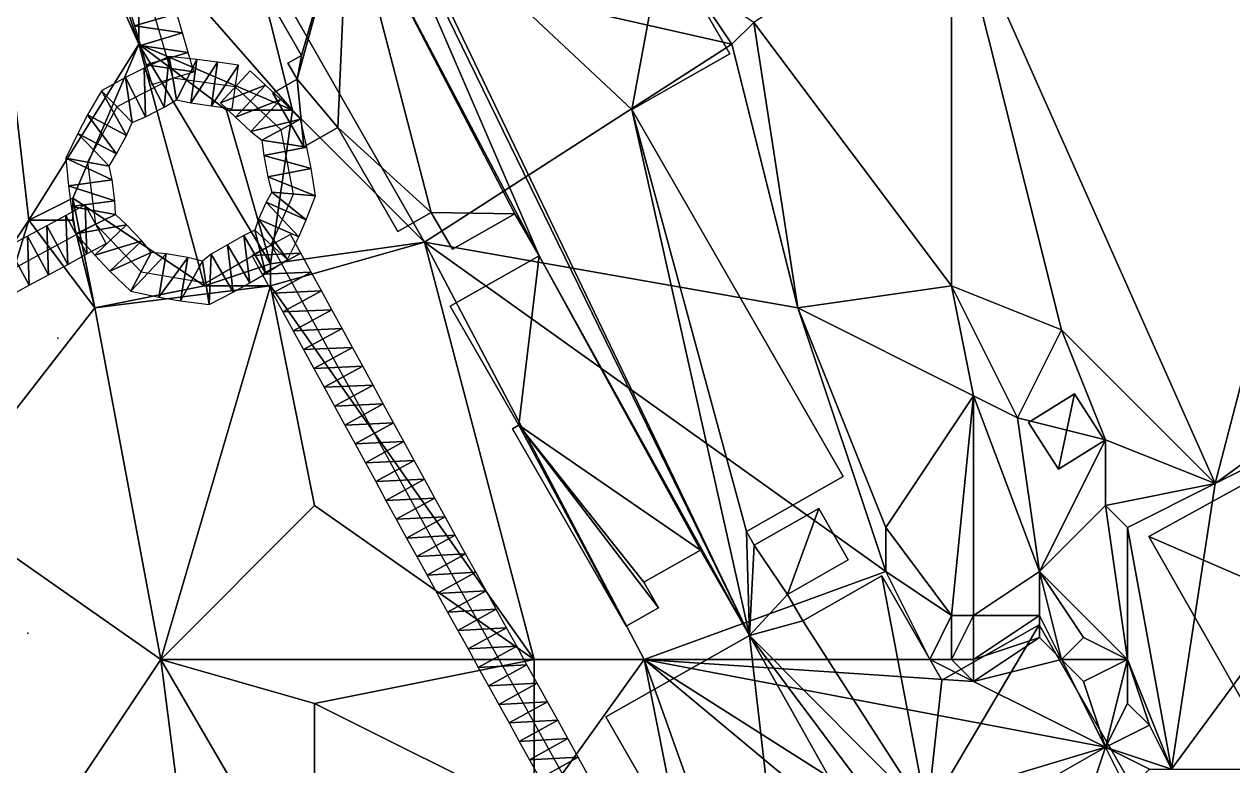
# Model space of a CAD drawing. Header units: metres. Extents: x -1103 to 901, y -902 to 905.
# Drawn here: x 579.6 to 689.6, y 326.3 to 393.8 of the extents above; entities that cross this region are included whole.
import ezdxf

# ---------------------------------------------------------------- set-up
doc = ezdxf.new("R2010")
doc.units = ezdxf.units.M
for name, color, linetype in [('OSM_BUILDING_FOOTPRINTS', 7, 'CONTINUOUS'), ('OSM_BUILDING_ROOFS', 1, 'CONTINUOUS'), ('OSM_BUILDING_WALLS', 8, 'CONTINUOUS'), ('OSM_ROAD_AXES', 2, 'CONTINUOUS'), ('OSM_ROAD_SURFACE', 9, 'CONTINUOUS'), ('OSM_TERRAIN', 3, 'CONTINUOUS'), ('OSM_TREES', 3, 'CONTINUOUS')]:
    doc.layers.add(name, color=color, linetype=linetype)

msp = doc.modelspace()

# ---------------------------------------------------------------- linework, layer by layer
at = {"layer": 'OSM_BUILDING_FOOTPRINTS'}
for points in [[(680.7, 323.99, 10.36), (671.97, 339.14, 10.36), (663.12, 334.11, 10.36), (657.64, 343.61, 10.36), (650.45, 339.52, 10.36), (649.07, 341.92, 10.36), (654.59, 345.07, 10.36), (651.9, 349.75, 10.36), (646.03, 346.41, 10.36), (645.32, 347.65, 10.36), (654.12, 352.64, 10.36), (634.89, 386.06, 10.36), (643.81, 391.13, 10.36), (637.76, 401.64, 10.36)], [(601.59, 396.59, 10.36), (604.82, 390.99, 10.36), (603.58, 390.28, 10.36), (604.42, 388.82, 10.36), (602.2, 387.55, 10.36), (605.02, 382.66, 10.36), (608.14, 384.43, 10.36), (613.59, 374.96, 10.36), (616.61, 376.69, 10.36), (618.55, 373.34, 10.36), (624.24, 376.58, 10.36), (626.44, 372.75, 10.36), (618.36, 368.16, 10.36), (624.61, 357.32, 10.36), (624.03, 357, 10.36), (634.38, 339.04, 10.36), (637.33, 340.71, 10.36), (635.99, 343.02, 10.36), (641.13, 345.94, 10.36), (645.6, 338.19, 10.36), (632.51, 330.76, 10.36), (649.94, 300.48, 10.36)]]:
    msp.add_polyline3d(points, dxfattribs=at)
for points in [[(711.33, 363.32, 9.52), (729.47, 326.62, 9.52), (702.61, 310.93, 9.52), (681.95, 347.19, 9.52), (711.33, 363.32, 9.52)], [(671.01, 357.57, 10.9), (675.19, 360.19, 10.9), (677.9, 355.93, 10.9), (673.73, 353.32, 10.9), (671.01, 357.57, 10.9)]]:
    msp.add_polyline3d(points, close=True, dxfattribs=at)
at = {"layer": 'OSM_BUILDING_ROOFS'}
for points in [[(608.84, 413.49, 20.36), (609.07, 405.75, 20.36), (626.44, 372.75, 20.36)], [(608.84, 413.49, 20.36), (626.44, 372.75, 20.36), (645.6, 338.19, 20.36)], [(645.6, 338.19, 20.36), (612.62, 406.93, 20.36), (608.84, 413.49, 20.36)], [(634.89, 386.06, 20.36), (637.76, 401.64, 20.36), (612.62, 406.93, 20.36)], [(645.6, 338.19, 20.36), (634.89, 386.06, 20.36), (612.62, 406.93, 20.36)], [(609.07, 405.75, 20.36), (601.59, 396.59, 20.36), (604.82, 390.99, 20.36)], [(609.07, 405.75, 20.36), (604.82, 390.99, 20.36), (604.42, 388.82, 20.36)], [(609.07, 405.75, 20.36), (604.42, 388.82, 20.36), (608.14, 384.43, 20.36)], [(609.07, 405.75, 20.36), (608.14, 384.43, 20.36), (616.61, 376.69, 20.36)], [(609.07, 405.75, 20.36), (616.61, 376.69, 20.36), (624.24, 376.58, 20.36)], [(609.07, 405.75, 20.36), (624.24, 376.58, 20.36), (626.44, 372.75, 20.36)], [(634.89, 386.06, 20.36), (643.81, 391.13, 20.36), (637.76, 401.64, 20.36)], [(604.82, 390.99, 20.36), (603.58, 390.28, 20.36), (604.42, 388.82, 20.36)], [(604.42, 388.82, 20.36), (602.2, 387.55, 20.36), (605.02, 382.66, 20.36)], [(604.42, 388.82, 20.36), (605.02, 382.66, 20.36), (608.14, 384.43, 20.36)], [(645.32, 347.65, 20.36), (654.12, 352.64, 20.36), (634.89, 386.06, 20.36)], [(645.6, 338.19, 20.36), (645.32, 347.65, 20.36), (634.89, 386.06, 20.36)], [(608.14, 384.43, 20.36), (613.59, 374.96, 20.36), (616.61, 376.69, 20.36)], [(616.61, 376.69, 20.36), (618.55, 373.34, 20.36), (624.24, 376.58, 20.36)], [(626.44, 372.75, 20.36), (618.36, 368.16, 20.36), (624.61, 357.32, 20.36)], [(626.44, 372.75, 20.36), (624.61, 357.32, 20.36), (641.13, 345.94, 20.36)], [(626.44, 372.75, 20.36), (641.13, 345.94, 20.36), (645.6, 338.19, 20.36)], [(729.47, 326.62, 19.52), (711.33, 363.32, 19.52), (681.95, 347.19, 19.52)], [(675.19, 360.19, 20.9), (671.01, 357.57, 20.9), (673.73, 353.32, 20.9)], [(675.19, 360.19, 20.9), (673.73, 353.32, 20.9), (677.9, 355.93, 20.9)], [(624.61, 357.32, 20.36), (624.03, 357, 20.36), (634.38, 339.04, 20.36)], [(624.61, 357.32, 20.36), (634.38, 339.04, 20.36), (637.33, 340.71, 20.36)], [(624.61, 357.32, 20.36), (637.33, 340.71, 20.36), (635.99, 343.02, 20.36)], [(624.61, 357.32, 20.36), (635.99, 343.02, 20.36), (641.13, 345.94, 20.36)], [(649.07, 341.92, 20.36), (651.9, 349.75, 20.36), (646.03, 346.41, 20.36)], [(649.07, 341.92, 20.36), (654.59, 345.07, 20.36), (651.9, 349.75, 20.36)], [(645.6, 338.19, 20.36), (646.03, 346.41, 20.36), (645.32, 347.65, 20.36)], [(729.47, 326.62, 19.52), (681.95, 347.19, 19.52), (702.61, 310.93, 19.52)], [(645.6, 338.19, 20.36), (649.07, 341.92, 20.36), (646.03, 346.41, 20.36)], [(661.76, 321.92, 20.36), (657.64, 343.61, 20.36), (650.45, 339.52, 20.36)], [(661.76, 321.92, 20.36), (663.12, 334.11, 20.36), (657.64, 343.61, 20.36)], [(645.6, 338.19, 20.36), (650.45, 339.52, 20.36), (649.07, 341.92, 20.36)], [(645.6, 338.19, 20.36), (661.76, 321.92, 20.36), (650.45, 339.52, 20.36)], [(661.76, 321.92, 20.36), (680.7, 323.99, 20.36), (671.97, 339.14, 20.36)], [(661.76, 321.92, 20.36), (671.97, 339.14, 20.36), (663.12, 334.11, 20.36)], [(645.6, 338.19, 20.36), (632.51, 330.76, 20.36), (649.94, 300.48, 20.36)], [(645.6, 338.19, 20.36), (649.94, 300.48, 20.36), (658.92, 314.47, 20.36)], [(645.6, 338.19, 20.36), (658.92, 314.47, 20.36), (658.95, 320.32, 20.36)], [(645.6, 338.19, 20.36), (658.95, 320.32, 20.36), (661.76, 321.92, 20.36)]]:
    msp.add_3dface(points, dxfattribs=at)
at = {"layer": 'OSM_BUILDING_WALLS'}
for points in [[(643.81, 391.13, 10.36), (637.76, 401.64, 10.36), (637.76, 401.64, 20.36)], [(643.81, 391.13, 10.36), (637.76, 401.64, 20.36), (643.81, 391.13, 20.36)], [(601.59, 396.59, 10.36), (604.82, 390.99, 10.36), (604.82, 390.99, 20.36)], [(601.59, 396.59, 10.36), (604.82, 390.99, 20.36), (601.59, 396.59, 20.36)], [(604.82, 390.99, 10.36), (603.58, 390.28, 10.36), (603.58, 390.28, 20.36)], [(604.82, 390.99, 10.36), (603.58, 390.28, 20.36), (604.82, 390.99, 20.36)], [(634.89, 386.06, 10.36), (643.81, 391.13, 10.36), (643.81, 391.13, 20.36)], [(634.89, 386.06, 10.36), (643.81, 391.13, 20.36), (634.89, 386.06, 20.36)], [(603.58, 390.28, 10.36), (604.42, 388.82, 10.36), (604.42, 388.82, 20.36)], [(603.58, 390.28, 10.36), (604.42, 388.82, 20.36), (603.58, 390.28, 20.36)], [(604.42, 388.82, 10.36), (602.2, 387.55, 10.36), (602.2, 387.55, 20.36)], [(604.42, 388.82, 10.36), (602.2, 387.55, 20.36), (604.42, 388.82, 20.36)], [(602.2, 387.55, 10.36), (605.02, 382.66, 10.36), (605.02, 382.66, 20.36)], [(602.2, 387.55, 10.36), (605.02, 382.66, 20.36), (602.2, 387.55, 20.36)], [(654.12, 352.64, 10.36), (634.89, 386.06, 10.36), (634.89, 386.06, 20.36)], [(654.12, 352.64, 10.36), (634.89, 386.06, 20.36), (654.12, 352.64, 20.36)], [(605.02, 382.66, 10.36), (608.14, 384.43, 10.36), (608.14, 384.43, 20.36)], [(605.02, 382.66, 10.36), (608.14, 384.43, 20.36), (605.02, 382.66, 20.36)], [(608.14, 384.43, 10.36), (613.59, 374.96, 10.36), (613.59, 374.96, 20.36)], [(608.14, 384.43, 10.36), (613.59, 374.96, 20.36), (608.14, 384.43, 20.36)], [(613.59, 374.96, 10.36), (616.61, 376.69, 10.36), (616.61, 376.69, 20.36)], [(613.59, 374.96, 10.36), (616.61, 376.69, 20.36), (613.59, 374.96, 20.36)], [(616.61, 376.69, 10.36), (618.55, 373.34, 10.36), (618.55, 373.34, 20.36)], [(616.61, 376.69, 10.36), (618.55, 373.34, 20.36), (616.61, 376.69, 20.36)], [(618.55, 373.34, 10.36), (624.24, 376.58, 10.36), (624.24, 376.58, 20.36)], [(618.55, 373.34, 10.36), (624.24, 376.58, 20.36), (618.55, 373.34, 20.36)], [(624.24, 376.58, 10.36), (626.44, 372.75, 10.36), (626.44, 372.75, 20.36)], [(624.24, 376.58, 10.36), (626.44, 372.75, 20.36), (624.24, 376.58, 20.36)], [(626.44, 372.75, 10.36), (618.36, 368.16, 10.36), (618.36, 368.16, 20.36)], [(626.44, 372.75, 10.36), (618.36, 368.16, 20.36), (626.44, 372.75, 20.36)], [(618.36, 368.16, 10.36), (624.61, 357.32, 10.36), (624.61, 357.32, 20.36)], [(618.36, 368.16, 10.36), (624.61, 357.32, 20.36), (618.36, 368.16, 20.36)], [(711.33, 363.32, 9.52), (681.95, 347.19, 9.52), (681.95, 347.19, 19.52)], [(711.33, 363.32, 9.52), (681.95, 347.19, 19.52), (711.33, 363.32, 19.52)], [(675.19, 360.19, 10.9), (671.01, 357.57, 10.9), (671.01, 357.57, 20.9)], [(675.19, 360.19, 10.9), (671.01, 357.57, 20.9), (675.19, 360.19, 20.9)], [(677.9, 355.93, 10.9), (675.19, 360.19, 10.9), (675.19, 360.19, 20.9)], [(677.9, 355.93, 10.9), (675.19, 360.19, 20.9), (677.9, 355.93, 20.9)], [(624.61, 357.32, 10.36), (624.03, 357, 10.36), (624.03, 357, 20.36)], [(624.61, 357.32, 10.36), (624.03, 357, 20.36), (624.61, 357.32, 20.36)], [(624.03, 357, 10.36), (634.38, 339.04, 10.36), (634.38, 339.04, 20.36)], [(624.03, 357, 10.36), (634.38, 339.04, 20.36), (624.03, 357, 20.36)], [(671.01, 357.57, 10.9), (673.73, 353.32, 10.9), (673.73, 353.32, 20.9)], [(671.01, 357.57, 10.9), (673.73, 353.32, 20.9), (671.01, 357.57, 20.9)], [(673.73, 353.32, 10.9), (677.9, 355.93, 10.9), (677.9, 355.93, 20.9)], [(673.73, 353.32, 10.9), (677.9, 355.93, 20.9), (673.73, 353.32, 20.9)], [(645.32, 347.65, 10.36), (654.12, 352.64, 10.36), (654.12, 352.64, 20.36)], [(645.32, 347.65, 10.36), (654.12, 352.64, 20.36), (645.32, 347.65, 20.36)], [(651.9, 349.75, 10.36), (646.03, 346.41, 10.36), (646.03, 346.41, 20.36)], [(651.9, 349.75, 10.36), (646.03, 346.41, 20.36), (651.9, 349.75, 20.36)], [(654.59, 345.07, 10.36), (651.9, 349.75, 10.36), (651.9, 349.75, 20.36)], [(654.59, 345.07, 10.36), (651.9, 349.75, 20.36), (654.59, 345.07, 20.36)], [(646.03, 346.41, 10.36), (645.32, 347.65, 10.36), (645.32, 347.65, 20.36)], [(646.03, 346.41, 10.36), (645.32, 347.65, 20.36), (646.03, 346.41, 20.36)], [(681.95, 347.19, 9.52), (702.61, 310.93, 9.52), (702.61, 310.93, 19.52)], [(681.95, 347.19, 9.52), (702.61, 310.93, 19.52), (681.95, 347.19, 19.52)], [(635.99, 343.02, 10.36), (641.13, 345.94, 10.36), (641.13, 345.94, 20.36)], [(635.99, 343.02, 10.36), (641.13, 345.94, 20.36), (635.99, 343.02, 20.36)], [(641.13, 345.94, 10.36), (645.6, 338.19, 10.36), (645.6, 338.19, 20.36)], [(641.13, 345.94, 10.36), (645.6, 338.19, 20.36), (641.13, 345.94, 20.36)], [(649.07, 341.92, 10.36), (654.59, 345.07, 10.36), (654.59, 345.07, 20.36)], [(649.07, 341.92, 10.36), (654.59, 345.07, 20.36), (649.07, 341.92, 20.36)], [(657.64, 343.61, 10.36), (650.45, 339.52, 10.36), (650.45, 339.52, 20.36)], [(657.64, 343.61, 10.36), (650.45, 339.52, 20.36), (657.64, 343.61, 20.36)], [(663.12, 334.11, 10.36), (657.64, 343.61, 10.36), (657.64, 343.61, 20.36)], [(663.12, 334.11, 10.36), (657.64, 343.61, 20.36), (663.12, 334.11, 20.36)], [(637.33, 340.71, 10.36), (635.99, 343.02, 10.36), (635.99, 343.02, 20.36)], [(637.33, 340.71, 10.36), (635.99, 343.02, 20.36), (637.33, 340.71, 20.36)], [(650.45, 339.52, 10.36), (649.07, 341.92, 10.36), (649.07, 341.92, 20.36)], [(650.45, 339.52, 10.36), (649.07, 341.92, 20.36), (650.45, 339.52, 20.36)], [(634.38, 339.04, 10.36), (637.33, 340.71, 10.36), (637.33, 340.71, 20.36)], [(634.38, 339.04, 10.36), (637.33, 340.71, 20.36), (634.38, 339.04, 20.36)], [(671.97, 339.14, 10.36), (663.12, 334.11, 10.36), (663.12, 334.11, 20.36)], [(671.97, 339.14, 10.36), (663.12, 334.11, 20.36), (671.97, 339.14, 20.36)], [(680.7, 323.99, 10.36), (671.97, 339.14, 10.36), (671.97, 339.14, 20.36)], [(680.7, 323.99, 10.36), (671.97, 339.14, 20.36), (680.7, 323.99, 20.36)], [(645.6, 338.19, 10.36), (632.51, 330.76, 10.36), (632.51, 330.76, 20.36)], [(645.6, 338.19, 10.36), (632.51, 330.76, 20.36), (645.6, 338.19, 20.36)], [(632.51, 330.76, 10.36), (649.94, 300.48, 10.36), (649.94, 300.48, 20.36)], [(632.51, 330.76, 10.36), (649.94, 300.48, 20.36), (632.51, 330.76, 20.36)]]:
    msp.add_3dface(points, dxfattribs=at)
at = {"layer": 'OSM_ROAD_AXES'}
for points in [[(523.06, 574.62, 11.42), (517.33, 569.72, 12.22), (512.21, 565.53, 12.91), (505.08, 560.08, 13.86), (512.2, 544.56, 16.34), (512.65, 540.67, 16.76), (522.45, 518.7, 17.38), (531.62, 501.79, 16.94), (545.71, 477.35, 16.68), (553.72, 465.09, 16.82), (563.9, 450.77, 16.86), (582.48, 419, 16.12), (588.42, 404.86, 15.35), (593.11, 388.92, 15)], [(598.79, 388.12, 14.92), (593.11, 388.92, 15), (588.01, 386.32, 15.36), (585.33, 381.27, 15.7), (586.08, 375.62, 15.91), (590.21, 371.29, 15.92), (596.12, 370.29, 15.71), (602.07, 373.74, 15.28), (604.1, 378.36, 15.08), (602.97, 384.22, 14.92), (598.79, 388.12, 14.92)], [(434.94, 293.85, 11.73), (439.05, 295.87, 11.47), (586.08, 375.62, 15.91)], [(602.07, 373.74, 15.28), (616.14, 348.01, 15.08), (629.18, 324.46, 14.82), (643.85, 302.36, 13.57), (654.44, 277.42, 12.8), (657.52, 253.39, 13.22), (657.22, 211.86, 13.96), (658.38, 195.49, 13.89), (657.41, 170.66, 13.2)]]:
    msp.add_polyline3d(points, dxfattribs=at)
at = {"layer": 'OSM_ROAD_SURFACE'}
for points in [[(589.11, 395.44, 15.19), (589.63, 393.67, 15.13), (593.47, 394.8, 15.12)], [(589.63, 393.67, 15.13), (593.99, 393.03, 15.09), (593.47, 394.8, 15.12)], [(589.63, 393.67, 15.13), (590.15, 391.89, 15.08), (593.99, 393.03, 15.09)], [(590.15, 391.89, 15.08), (594.51, 391.26, 15.05), (593.99, 393.03, 15.09)], [(590.15, 391.89, 15.08), (590.67, 390.12, 15.13), (594.51, 391.26, 15.05)], [(592.78, 390.89, 15.05), (590.5, 389.84, 15.15), (592.32, 386.27, 15.22)], [(590.67, 390.12, 15.13), (595.03, 389.49, 15.01), (594.51, 391.26, 15.05)], [(592.78, 390.89, 15.05), (592.32, 386.27, 15.22), (593.44, 386.95, 15.13)], [(595.28, 390.63, 15.04), (592.78, 390.89, 15.05), (593.44, 386.95, 15.13)], [(595.28, 390.63, 15.04), (593.44, 386.95, 15.13), (594.73, 386.67, 15.06)], [(597.18, 390.37, 15.03), (595.28, 390.63, 15.04), (594.73, 386.67, 15.06)], [(590.5, 389.84, 15.15), (588.8, 388.97, 15.26), (590.62, 385.4, 15.34)], [(590.5, 389.84, 15.15), (590.62, 385.4, 15.34), (592.32, 386.27, 15.22)], [(590.67, 390.12, 15.13), (591.2, 388.35, 15.19), (595.03, 389.49, 15.01)], [(597.18, 390.37, 15.03), (594.73, 386.67, 15.06), (596.62, 386.41, 14.96)], [(599.07, 390.1, 15.01), (597.18, 390.37, 15.03), (596.62, 386.41, 14.96)], [(599.07, 390.1, 15.01), (596.62, 386.41, 14.96), (598.52, 386.14, 14.9)], [(601.55, 388.28, 14.97), (600.16, 389.58, 15), (597.43, 386.66, 14.91)], [(588.8, 388.97, 15.26), (586.61, 387.75, 15.54), (589.41, 384.89, 15.41)], [(588.8, 388.97, 15.26), (589.41, 384.89, 15.41), (590.62, 385.4, 15.34)], [(586.61, 387.75, 15.54), (585.35, 385.57, 15.71), (588.88, 383.7, 15.49)], [(586.61, 387.75, 15.54), (588.88, 383.7, 15.49), (589.41, 384.89, 15.41)], [(601.55, 388.28, 14.97), (597.43, 386.66, 14.91), (598.82, 385.36, 14.91)], [(602.95, 386.98, 14.94), (601.55, 388.28, 14.97), (598.82, 385.36, 14.91)], [(602.95, 386.98, 14.94), (598.82, 385.36, 14.91), (600.22, 384.06, 14.96)], [(604.73, 385.17, 14.91), (602.95, 386.98, 14.94), (600.22, 384.06, 14.96)], [(585.35, 385.57, 15.71), (584.46, 383.89, 15.84), (587.99, 382.02, 15.6)], [(585.35, 385.57, 15.71), (587.99, 382.02, 15.6), (588.88, 383.7, 15.49)], [(604.73, 385.17, 14.91), (600.22, 384.06, 14.96), (601.22, 383.26, 15)], [(605.31, 382.64, 14.97), (604.73, 385.17, 14.91), (601.22, 383.26, 15)], [(584.46, 383.89, 15.84), (583.36, 381.62, 15.99), (587.3, 380.91, 15.67)], [(584.46, 383.89, 15.84), (587.3, 380.91, 15.67), (587.99, 382.02, 15.6)], [(605.31, 382.64, 14.97), (601.22, 383.26, 15), (601.38, 381.89, 15.04)], [(605.69, 380.69, 15.01), (605.31, 382.64, 14.97), (601.38, 381.89, 15.04)], [(605.69, 380.69, 15.01), (601.38, 381.89, 15.04), (601.76, 379.93, 15.11)], [(583.36, 381.62, 15.99), (583.6, 379.12, 15.98), (587.57, 379.65, 15.72)], [(583.36, 381.62, 15.99), (587.57, 379.65, 15.72), (587.3, 380.91, 15.67)], [(606.09, 378.19, 15.07), (605.69, 380.69, 15.01), (601.76, 379.93, 15.11)], [(583.6, 379.12, 15.98), (587.82, 377.76, 15.79), (587.57, 379.65, 15.72)], [(606.09, 378.19, 15.07), (601.76, 379.93, 15.11), (602.11, 378.53, 15.16)], [(583.6, 379.12, 15.98), (583.85, 377.24, 16.1), (587.82, 377.76, 15.79)], [(605.25, 376.01, 15.16), (602.11, 378.53, 15.16), (601.59, 377.62, 15.19)], [(605.25, 376.01, 15.16), (606.09, 378.19, 15.07), (602.11, 378.53, 15.16)], [(583.85, 377.24, 16.1), (587.88, 376.49, 15.84), (587.82, 377.76, 15.79)], [(604.58, 374.47, 15.23), (601.59, 377.62, 15.19), (600.91, 376.08, 15.24)], [(604.58, 374.47, 15.23), (605.25, 376.01, 15.16), (601.59, 377.62, 15.19)], [(583.54, 371.96, 16.37), (583.38, 376.42, 16.28), (581.63, 375.48, 16.42)], [(585.29, 372.91, 16.12), (585.13, 377.37, 15.92), (583.38, 376.42, 16.28)], [(583.54, 371.96, 16.37), (585.29, 372.91, 16.12), (583.38, 376.42, 16.28)], [(583.85, 377.24, 16.1), (584.29, 374.74, 16.34), (587.88, 376.49, 15.84)], [(584.29, 374.74, 16.34), (588.9, 375.55, 15.84), (587.88, 376.49, 15.84)], [(585.29, 372.91, 16.12), (587.04, 373.86, 15.99), (585.13, 377.37, 15.92)], [(581.79, 371.01, 16.51), (581.63, 375.48, 16.42), (579.88, 374.53, 16.52)], [(581.79, 371.01, 16.51), (583.54, 371.96, 16.37), (581.63, 375.48, 16.42)], [(584.29, 374.74, 16.34), (586.01, 372.79, 16.09), (588.9, 375.55, 15.84)], [(586.01, 372.79, 16.09), (590.28, 374.11, 15.84), (588.9, 375.55, 15.84)], [(603.55, 372.4, 15.32), (600.91, 376.08, 15.24), (600.58, 375.07, 15.31)], [(603.55, 372.4, 15.32), (604.58, 374.47, 15.23), (600.91, 376.08, 15.24)], [(580.03, 370.06, 16.67), (579.88, 374.53, 16.52), (578.13, 373.58, 16.64)], [(580.03, 370.06, 16.67), (581.79, 371.01, 16.51), (579.88, 374.53, 16.52)], [(586.01, 372.79, 16.09), (587.38, 371.35, 16.1), (590.28, 374.11, 15.84)], [(587.38, 371.35, 16.1), (591.14, 373.06, 15.85), (590.28, 374.11, 15.84)], [(600.1, 370.28, 15.39), (599.58, 374.6, 15.39), (598.09, 373.74, 15.5)], [(601.58, 371.14, 15.34), (600.58, 375.07, 15.31), (599.58, 374.6, 15.39)], [(600.1, 370.28, 15.39), (601.58, 371.14, 15.34), (599.58, 374.6, 15.39)], [(600.31, 372.77, 15.44), (604.76, 372.98, 15.26), (603.82, 374.69, 15.25)], [(601.58, 371.14, 15.34), (603.55, 372.4, 15.32), (600.58, 375.07, 15.31)], [(578.28, 369.11, 16.83), (580.03, 370.06, 16.67), (578.13, 373.58, 16.64)], [(587.38, 371.35, 16.1), (589.27, 369.52, 16.1), (591.14, 373.06, 15.85)], [(589.27, 369.52, 16.1), (592.51, 372.93, 15.8), (591.14, 373.06, 15.85)], [(598.61, 369.42, 15.41), (598.09, 373.74, 15.5), (596.6, 372.88, 15.62)], [(598.61, 369.42, 15.41), (600.1, 370.28, 15.39), (598.09, 373.74, 15.5)], [(600.31, 372.77, 15.44), (601.25, 371.06, 15.36), (604.76, 372.98, 15.26)], [(601.25, 371.06, 15.36), (605.7, 371.26, 15.11), (604.76, 372.98, 15.26)], [(589.27, 369.52, 16.1), (591.84, 368.98, 15.96), (592.51, 372.93, 15.8)], [(591.84, 368.98, 15.96), (594.48, 372.59, 15.73), (592.51, 372.93, 15.8)], [(591.84, 368.98, 15.96), (593.81, 368.65, 15.76), (594.48, 372.59, 15.73)], [(593.81, 368.65, 15.76), (595.82, 372.26, 15.68), (594.48, 372.59, 15.73)], [(593.81, 368.65, 15.76), (596.42, 368.31, 15.58), (595.82, 372.26, 15.68)], [(596.42, 368.31, 15.58), (596.6, 372.88, 15.62), (595.82, 372.26, 15.68)], [(596.42, 368.31, 15.58), (598.61, 369.42, 15.41), (596.6, 372.88, 15.62)], [(601.25, 371.06, 15.36), (602.19, 369.35, 15.17), (605.7, 371.26, 15.11)], [(602.19, 369.35, 15.17), (606.64, 369.55, 15.09), (605.7, 371.26, 15.11)], [(602.19, 369.35, 15.17), (603.13, 367.63, 15.17), (606.64, 369.55, 15.09)], [(603.13, 367.63, 15.17), (607.57, 367.84, 15.09), (606.64, 369.55, 15.09)], [(603.13, 367.63, 15.17), (604.07, 365.92, 15.17), (607.57, 367.84, 15.09)], [(604.07, 365.92, 15.17), (608.51, 366.12, 15.09), (607.57, 367.84, 15.09)], [(604.07, 365.92, 15.17), (605, 364.2, 15.16), (608.51, 366.12, 15.09)], [(605, 364.2, 15.16), (609.45, 364.41, 15.09), (608.51, 366.12, 15.09)], [(605, 364.2, 15.16), (605.94, 362.49, 15.16), (609.45, 364.41, 15.09)], [(605.94, 362.49, 15.16), (610.39, 362.69, 15.09), (609.45, 364.41, 15.09)], [(605.94, 362.49, 15.16), (606.88, 360.77, 15.16), (610.39, 362.69, 15.09)], [(606.88, 360.77, 15.16), (611.33, 360.98, 15.1), (610.39, 362.69, 15.09)], [(606.88, 360.77, 15.16), (607.82, 359.06, 15.16), (611.33, 360.98, 15.1)], [(607.82, 359.06, 15.16), (612.26, 359.26, 15.1), (611.33, 360.98, 15.1)], [(607.82, 359.06, 15.16), (608.75, 357.34, 15.15), (612.26, 359.26, 15.1)], [(608.75, 357.34, 15.15), (613.2, 357.55, 15.1), (612.26, 359.26, 15.1)], [(608.75, 357.34, 15.15), (609.69, 355.63, 15.15), (613.2, 357.55, 15.1)], [(609.69, 355.63, 15.15), (614.14, 355.83, 15.1), (613.2, 357.55, 15.1)], [(609.69, 355.63, 15.15), (610.63, 353.91, 15.15), (614.14, 355.83, 15.1)], [(610.63, 353.91, 15.15), (615.08, 354.12, 15.1), (614.14, 355.83, 15.1)], [(610.63, 353.91, 15.15), (611.57, 352.2, 15.15), (615.08, 354.12, 15.1)], [(611.57, 352.2, 15.15), (616.02, 352.4, 15.11), (615.08, 354.12, 15.1)], [(611.57, 352.2, 15.15), (612.51, 350.48, 15.14), (616.02, 352.4, 15.11)], [(612.51, 350.48, 15.14), (616.96, 350.69, 15.11), (616.02, 352.4, 15.11)], [(612.51, 350.48, 15.14), (613.45, 348.77, 15.14), (616.96, 350.69, 15.11)], [(613.45, 348.77, 15.14), (617.89, 348.98, 15.11), (616.96, 350.69, 15.11)], [(613.45, 348.77, 15.14), (614.39, 347.05, 15.14), (617.89, 348.98, 15.11)], [(614.39, 347.05, 15.14), (618.82, 347.3, 15.11), (617.89, 348.98, 15.11)], [(614.39, 347.05, 15.14), (615.32, 345.36, 15.13), (618.82, 347.3, 15.11)], [(615.32, 345.36, 15.13), (619.75, 345.62, 15.11), (618.82, 347.3, 15.11)], [(615.32, 345.36, 15.13), (616.25, 343.68, 15.13), (619.75, 345.62, 15.11)], [(616.25, 343.68, 15.13), (620.68, 343.93, 15.12), (619.75, 345.62, 15.11)], [(616.25, 343.68, 15.13), (617.18, 342, 15.14), (620.68, 343.93, 15.12)], [(617.18, 342, 15.14), (621.62, 342.25, 15.12), (620.68, 343.93, 15.12)], [(617.18, 342, 15.14), (618.12, 340.31, 15.17), (621.62, 342.25, 15.12)], [(618.12, 340.31, 15.17), (622.55, 340.57, 15.12), (621.62, 342.25, 15.12)], [(618.12, 340.31, 15.17), (619.05, 338.63, 15.2), (622.55, 340.57, 15.12)], [(619.05, 338.63, 15.2), (623.48, 338.88, 15.11), (622.55, 340.57, 15.12)], [(619.05, 338.63, 15.2), (619.98, 336.95, 15.24), (623.48, 338.88, 15.11)], [(619.98, 336.95, 15.24), (624.41, 337.2, 15.11), (623.48, 338.88, 15.11)], [(619.98, 336.95, 15.24), (620.91, 335.26, 15.3), (624.41, 337.2, 15.11)], [(620.91, 335.26, 15.3), (625.34, 335.52, 15.13), (624.41, 337.2, 15.11)], [(620.91, 335.26, 15.3), (621.84, 333.58, 15.27), (625.34, 335.52, 15.13)], [(621.84, 333.58, 15.27), (626.27, 333.84, 15.07), (625.34, 335.52, 15.13)], [(621.84, 333.58, 15.27), (622.77, 331.9, 15.21), (626.27, 333.84, 15.07)], [(622.77, 331.9, 15.21), (627.21, 332.15, 15.01), (626.27, 333.84, 15.07)], [(622.77, 331.9, 15.21), (623.71, 330.22, 15.15), (627.21, 332.15, 15.01)], [(623.71, 330.22, 15.15), (628.14, 330.47, 14.95), (627.21, 332.15, 15.01)], [(623.71, 330.22, 15.15), (624.64, 328.54, 15.1), (628.14, 330.47, 14.95)], [(624.64, 328.54, 15.1), (629.07, 328.79, 14.89), (628.14, 330.47, 14.95)], [(624.64, 328.54, 15.1), (625.57, 326.85, 15.04), (629.07, 328.79, 14.89)], [(625.57, 326.85, 15.04), (630, 327.11, 14.84), (629.07, 328.79, 14.89)], [(625.57, 326.85, 15.04), (626.5, 325.17, 14.98), (630, 327.11, 14.84)], [(626.5, 325.17, 14.98), (630.89, 325.49, 14.81), (630, 327.11, 14.84)]]:
    msp.add_3dface(points, dxfattribs=at)
at = {"layer": 'OSM_TERRAIN'}
for points in [[(580, 376, 16.41), (574, 428, 16.77), (572, 364, 17.18)], [(580, 376, 16.41), (590, 392, 15.03), (574, 428, 16.77)], [(590, 392, 15.03), (584, 410, 15.63), (574, 428, 16.77)], [(590, 392, 15.03), (590, 402, 15.22), (584, 410, 15.63)], [(664, 370, 13.89), (664, 406, 12.95), (646, 394, 13.85)], [(674, 366, 12.93), (688, 352, 11.64), (664, 406, 12.95)], [(674, 366, 12.93), (664, 406, 12.95), (664, 370, 13.89)], [(688, 352, 11.64), (702, 406, 10.99), (664, 406, 12.95)], [(688, 352, 11.64), (710, 368, 11.05), (702, 406, 10.99)], [(590, 392, 15.03), (604, 386, 14.87), (590, 402, 15.22)], [(604, 386, 14.87), (600, 402, 14.6), (590, 402, 15.22)], [(616, 374, 14.79), (600, 402, 14.6), (604, 386, 14.87)], [(616, 374, 14.79), (644, 392, 14.5), (600, 402, 14.6)], [(600, 402, 14.6), (644, 392, 14.5), (640, 398, 14.58)], [(644, 392, 14.5), (646, 394, 13.85), (640, 398, 14.58)], [(644, 392, 14.5), (650, 368, 14.72), (646, 394, 13.85)], [(664, 370, 13.89), (646, 394, 13.85), (650, 368, 14.72)], [(584, 378, 15.89), (590, 392, 15.03), (580, 376, 16.41)], [(584, 378, 15.89), (596, 370, 15.73), (590, 392, 15.03)], [(596, 370, 15.73), (602, 372, 15.34), (590, 392, 15.03)], [(590, 392, 15.03), (602, 372, 15.34), (598, 386, 14.84)], [(598, 386, 14.84), (604, 386, 14.87), (590, 392, 15.03)], [(616, 374, 14.79), (650, 368, 14.72), (644, 392, 14.5)], [(602, 372, 15.34), (604, 386, 14.87), (598, 386, 14.84)], [(602, 372, 15.34), (616, 374, 14.79), (604, 386, 14.87)], [(584, 376, 16.3), (584, 378, 15.89), (580, 376, 16.41)], [(586, 368, 16.27), (596, 370, 15.73), (584, 378, 15.89)], [(586, 368, 16.27), (584, 378, 15.89), (584, 376, 16.3)], [(572, 350, 17.91), (586, 368, 16.27), (580, 376, 16.41)], [(572, 350, 17.91), (580, 376, 16.41), (572, 364, 17.18)], [(580, 376, 16.41), (586, 368, 16.27), (584, 376, 16.3)], [(626, 336, 15.06), (616, 374, 14.79), (602, 370, 15.12)], [(602, 372, 15.34), (602, 370, 15.12), (616, 374, 14.79)], [(626, 336, 15.06), (636, 336, 14.58), (616, 374, 14.79)], [(636, 336, 14.58), (658, 344, 14.52), (616, 374, 14.79)], [(616, 374, 14.79), (658, 344, 14.52), (650, 368, 14.72)], [(596, 370, 15.73), (602, 370, 15.12), (602, 372, 15.34)], [(592, 336, 15.99), (602, 370, 15.12), (586, 368, 16.27)], [(586, 368, 16.27), (602, 370, 15.12), (596, 370, 15.73)], [(592, 336, 15.99), (606, 350, 15.11), (602, 370, 15.12)], [(606, 350, 15.11), (626, 336, 15.06), (602, 370, 15.12)], [(666, 360, 13.75), (664, 370, 13.89), (650, 368, 14.72)], [(666, 360, 13.75), (670, 358, 13.06), (664, 370, 13.89)], [(670, 358, 13.06), (674, 366, 12.93), (664, 370, 13.89)], [(572, 350, 17.91), (592, 336, 15.99), (586, 368, 16.27)], [(658, 344, 14.52), (658, 348, 14.13), (650, 368, 14.72)], [(658, 348, 14.13), (666, 360, 13.75), (650, 368, 14.72)], [(688, 352, 11.64), (712, 364, 11.49), (710, 368, 11.05)], [(670, 358, 13.06), (678, 356, 12.93), (674, 366, 12.93)], [(678, 356, 12.93), (688, 352, 11.64), (674, 366, 12.93)], [(684, 326, 11.74), (728, 326, 11.59), (712, 364, 11.49)], [(684, 326, 11.74), (712, 364, 11.49), (688, 352, 11.64)], [(664, 340, 13.47), (666, 360, 13.75), (658, 348, 14.13)], [(666, 340, 13.34), (666, 360, 13.75), (664, 340, 13.47)], [(666, 340, 13.34), (672, 344, 12.92), (666, 360, 13.75)], [(672, 344, 12.92), (670, 358, 13.06), (666, 360, 13.75)], [(672, 344, 12.92), (678, 356, 12.93), (670, 358, 13.06)], [(672, 344, 12.92), (678, 350, 12.49), (678, 356, 12.93)], [(678, 350, 12.49), (688, 352, 11.64), (678, 356, 12.93)], [(680, 348, 11.95), (688, 352, 11.64), (678, 350, 12.49)], [(680, 348, 11.95), (684, 326, 11.74), (688, 352, 11.64)], [(572, 306, 17.54), (592, 336, 15.99), (572, 350, 17.91)], [(592, 336, 15.99), (626, 336, 15.06), (606, 350, 15.11)], [(672, 344, 12.92), (680, 336, 12.18), (678, 350, 12.49)], [(680, 336, 12.18), (680, 348, 11.95), (678, 350, 12.49)], [(658, 344, 14.52), (664, 340, 13.47), (658, 348, 14.13)], [(680, 336, 12.18), (684, 326, 11.74), (680, 348, 11.95)], [(662, 336, 14.61), (658, 344, 14.52), (636, 336, 14.58)], [(658, 344, 14.52), (662, 336, 14.61), (664, 340, 13.47)], [(666, 340, 13.34), (672, 340, 14.22), (672, 344, 12.92)], [(674, 336, 14.51), (676, 338, 13.04), (672, 344, 12.92)], [(676, 338, 13.04), (680, 336, 12.18), (672, 344, 12.92)], [(672, 340, 14.22), (674, 336, 14.51), (672, 344, 12.92)], [(662, 336, 14.61), (664, 336, 14.18), (664, 340, 13.47)], [(664, 336, 14.18), (666, 340, 13.34), (664, 340, 13.47)], [(664, 336, 14.18), (666, 336, 14.53), (666, 340, 13.34)], [(666, 336, 14.53), (672, 340, 14.22), (666, 340, 13.34)], [(666, 336, 14.53), (672, 338, 14.61), (672, 340, 14.22)], [(672, 338, 14.61), (674, 336, 14.51), (672, 340, 14.22)], [(666, 334, 14.61), (674, 336, 14.51), (672, 338, 14.61)], [(666, 334, 14.61), (672, 338, 14.61), (666, 336, 14.53)], [(674, 336, 14.51), (680, 336, 12.18), (676, 338, 13.04)], [(602, 258, 15.21), (592, 336, 15.99), (572, 306, 17.54)], [(602, 258, 15.21), (606, 312, 15.05), (592, 336, 15.99)], [(606, 312, 15.05), (606, 332, 15.91), (592, 336, 15.99)], [(592, 336, 15.99), (606, 332, 15.91), (626, 336, 15.06)], [(606, 332, 15.91), (626, 322, 14.92), (626, 336, 15.06)], [(640, 316, 14.49), (636, 336, 14.58), (626, 322, 14.92)], [(626, 322, 14.92), (636, 336, 14.58), (626, 336, 15.06)], [(640, 316, 14.49), (646, 308, 14.59), (636, 336, 14.58)], [(646, 308, 14.59), (660, 316, 14.5), (636, 336, 14.58)], [(660, 316, 14.5), (658, 322, 14.61), (636, 336, 14.58)], [(658, 322, 14.61), (678, 328, 14.61), (636, 336, 14.58)], [(678, 328, 14.61), (666, 334, 14.61), (636, 336, 14.58)], [(666, 334, 14.61), (662, 336, 14.61), (636, 336, 14.58)], [(666, 334, 14.61), (664, 336, 14.18), (662, 336, 14.61)], [(666, 334, 14.61), (666, 336, 14.53), (664, 336, 14.18)], [(678, 328, 14.61), (674, 336, 14.51), (666, 334, 14.61)], [(678, 328, 14.61), (676, 334, 14.09), (674, 336, 14.51)], [(676, 334, 14.09), (680, 336, 12.18), (674, 336, 14.51)], [(678, 328, 14.61), (680, 336, 12.18), (676, 334, 14.09)], [(678, 328, 14.61), (680, 332, 12.48), (680, 336, 12.18)], [(682, 330, 11.92), (680, 336, 12.18), (680, 332, 12.48)], [(682, 330, 11.92), (684, 326, 11.74), (680, 336, 12.18)], [(626, 322, 14.92), (606, 332, 15.91), (606, 312, 15.05)], [(678, 328, 14.61), (682, 330, 11.92), (680, 332, 12.48)], [(678, 328, 14.61), (684, 326, 11.74), (682, 330, 11.92)], [(658, 322, 14.61), (664, 320, 14.61), (678, 328, 14.61)], [(664, 320, 14.61), (676, 322, 14.61), (678, 328, 14.61)], [(676, 322, 14.61), (680, 324, 14.61), (678, 328, 14.61)], [(680, 324, 14.61), (682, 326, 13.07), (678, 328, 14.61)], [(682, 326, 13.07), (684, 326, 11.74), (678, 328, 14.61)]]:
    msp.add_3dface(points, dxfattribs=at)
at = {"layer": 'OSM_TREES'}
for p in [(582.63, 365.24, 16.6), (579.91, 338.39, 17.1)]:
    msp.add_point(p, dxfattribs=at)

doc.saveas('drawing.dxf')
